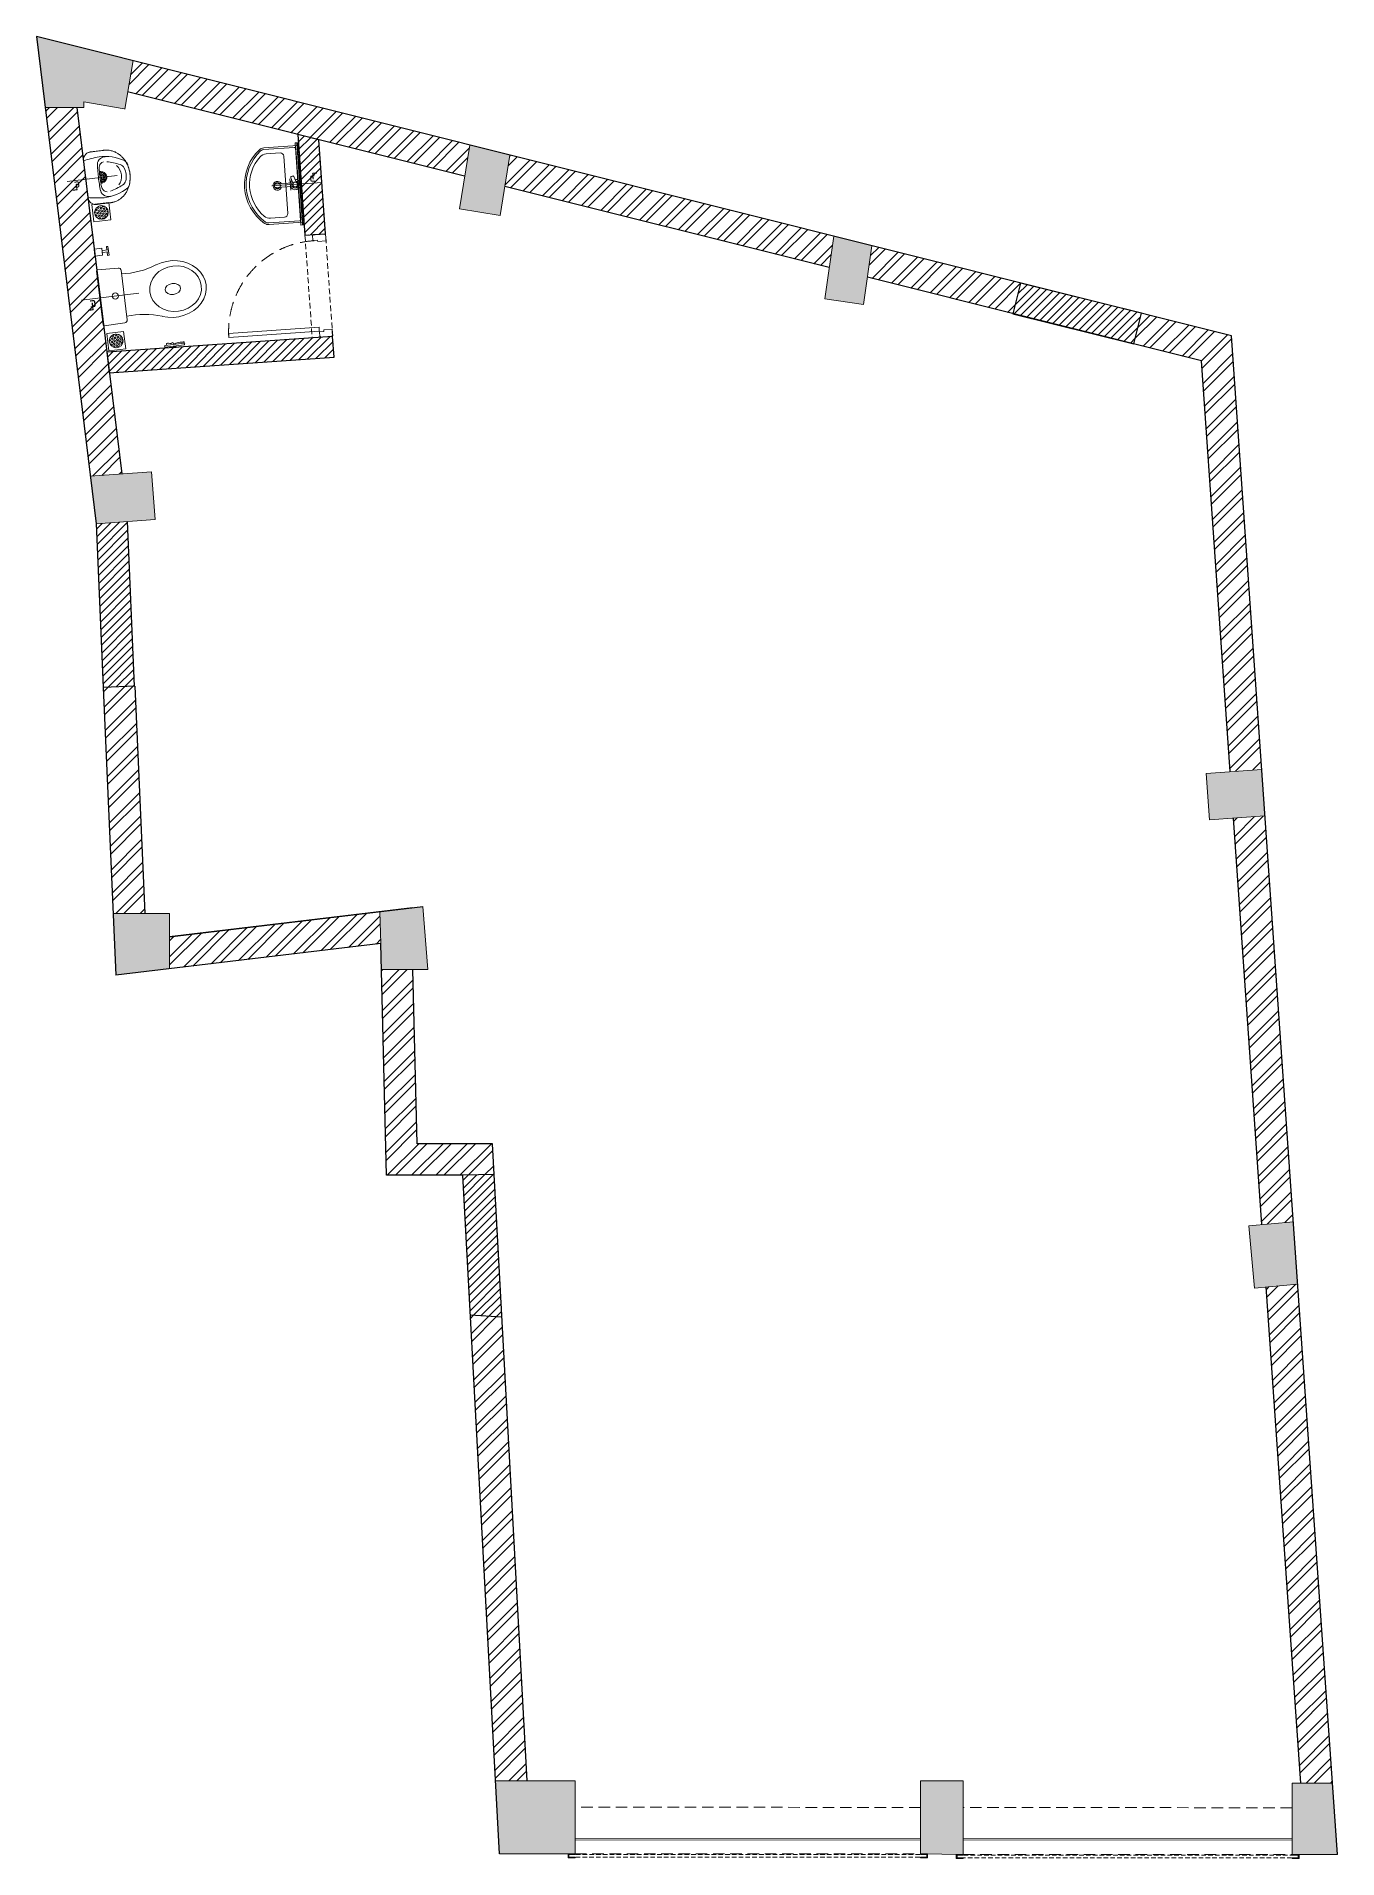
# Model space of a CAD drawing. Header units: feet. Extents: x -5987 to 3497, y -8234 to 5042.
import ezdxf

# ---------------------------------------------------------------- set-up
doc = ezdxf.new("R2010")
doc.units = ezdxf.units.FT
doc.header["$LTSCALE"] = 33
doc.header["$MEASUREMENT"] = 0
for name, pattern in [('a_p6_plan_L18$0$HIDDEN', [0.375, 0.25, -0.125]), ('CENTER', [2, 1.25, -0.25, 0.25, -0.25]), ('DOT2', [0.125, 0, -0.125]), ('HIDDEN', [9.525, 6.35, -3.175]), ('HIDDEN2', [4.7625, 3.175, -1.5875]), ('HIDDENX2', [0.75, 0.5, -0.25])]:
    doc.linetypes.add(name, pattern=pattern)
for name, color, linetype, lineweight in [('A-COL', 243, 'Continuous', 9), ('A-Glazing', 4, 'Continuous', 20), ('A-shutter', 8, 'Continuous', 18), ('beam', 90, 'Continuous', 9), ('centerline-toilets', 2, 'CENTER', 13), ('column hatch', 5, 'Continuous', 0), ('Door', 2, 'Continuous', 13), ('ele', 252, 'Continuous', 13), ('Fhitting', 152, 'Continuous', 30), ('LENS-DOOR', 34, 'Continuous', 20), ('LENS_CURTAIN', 5, 'a_p6_plan_L18$0$HIDDEN', 9), ('LN-HATCH', 251, 'Continuous', 0), ('Mirror', 150, 'Continuous', 20), ('Panelling', 65, 'Continuous', 18), ('PARTITION', 22, 'Continuous', 30), ('rolling shutter', 1, 'Continuous', 5), ('Toilet', 5, 'Continuous', 9)]:
    doc.layers.add(name, color=color, linetype=linetype, lineweight=lineweight)
doc.layers.add('A-WALL', color=1, linetype='Continuous')
doc.styles.get("Standard").update_dxf_attribs({"font": 'GILC____.TTF'})
pattern_1 = [(225, (-8476145.5, 5278101), (29.43331977, -29.43331977), [])]

# ---------------------------------------------------------------- blocks, each defined once
blk = doc.blocks.new('*U9')
at = {"layer": 'A-shutter', "color": 5, "ltscale": 10}
for points in [[(41038450, -1561539), (41038450, -1561544), (41038405, -1561544), (41038405, -1561564), (41038450, -1561564), (41038450, -1561569), (41038400, -1561569), (41038400, -1561539)], [(41040968, -1561539), (41040968, -1561544), (41041013, -1561544), (41041013, -1561564), (41040968, -1561564), (41040968, -1561569), (41041018, -1561569), (41041018, -1561539)]]:
    blk.add_lwpolyline(points, close=True, dxfattribs=at)
at = {"layer": 'A-shutter', "color": 5, "linetype": 'HIDDENX2', "ltscale": 2}
blk.add_lwpolyline([(41038405, -1561544), (41038405, -1561564), (41041013, -1561564), (41041013, -1561544)], close=True, dxfattribs=at)
blk = doc.blocks.new('*U10')
at = {"layer": 'A-shutter', "color": 5, "ltscale": 10}
for points in [[(41038570, -1561539), (41038570, -1561544), (41038525, -1561544), (41038525, -1561564), (41038570, -1561564), (41038570, -1561569), (41038520, -1561569), (41038520, -1561539)], [(41040968, -1561539), (41040968, -1561544), (41041013, -1561544), (41041013, -1561564), (41040968, -1561564), (41040968, -1561569), (41041018, -1561569), (41041018, -1561539)]]:
    blk.add_lwpolyline(points, close=True, dxfattribs=at)
at = {"layer": 'A-shutter', "color": 5, "linetype": 'HIDDENX2', "ltscale": 2}
blk.add_lwpolyline([(41038525, -1561544), (41038525, -1561564), (41041013, -1561564), (41041013, -1561544)], close=True, dxfattribs=at)
blk = doc.blocks.new('Wash Basin')
at = {"layer": 'PARTITION', "lineweight": 9}
h = blk.add_hatch(dxfattribs=at)
h.set_pattern_fill('ANSI38', color=256, scale=70, angle=990, style=0, double=1)
h.set_pattern_definition([(315, (-64.7135, -33.325), (6.18718, 6.18718), []), (45, (-64.7135, -33.325), (6.18718, 18.56155), [21.875, -13.125])])
h.paths.add_polyline_path([(300, -22), (-300, -22), (-300, -34), (300, -34)])
at = {"layer": 'centerline-toilets', "linetype": 'HIDDEN', "ltscale": 10}
blk.add_line((0, -238), (0, 130), dxfattribs=at)
at = {"layer": 'Mirror', "ltscale": 0.5}
blk.add_lwpolyline([(-300, -34), (-300, -46), (300, -46), (300, -34)], close=True, dxfattribs=at)
at = {"layer": 'Panelling', "lineweight": 9}
blk.add_lwpolyline([(-300, -22), (-300, -34), (300, -34), (300, -22)], close=True, dxfattribs=at)
at = {"layer": 'Toilet', "ltscale": 100}
for p, q in [((-280, -32), (-280, -278)), ((-270, -22), (270, -22)), ((-268, -55), (-268, -278)), ((-258, -45), (258, -45)), ((-15, -89), (-15, -208)), ((11, -208), (11, -89)), ((268, -55), (268, -278)), ((280, -32), (280, -278))]:
    blk.add_line(p, q, dxfattribs=at)
blk.add_lwpolyline([(41, -103), (-41, -103)], dxfattribs=at)
blk.add_lwpolyline([(23, -62), (58, -74, -0.414214), (61, -81), (58, -93, -0.414214), (50, -96), (16, -85)], format="xyb", dxfattribs=at)
blk.add_lwpolyline([(-235, -264, 0.191896), (-217, -309, 0.420236), (217, -309, 0.191896), (235, -264), (235, -161, 0.414214), (210, -136), (-210, -136, 0.414214), (-235, -161)], format="xyb", close=True, dxfattribs=at)
for centre, radius in [((-2, -67), 17.5), ((-2, -197), 22.5)]:
    blk.add_circle(centre, radius, dxfattribs=at)
for centre, radius, start, end in [((-270, -32), 10, 90, 180), ((-258, -55), 10, 90, 180), ((258, -55), 10, 0, 90), ((270, -32), 10, 0, 90), ((-2, -197), 32.1, 113.0898, 66.246), ((-2, -197), 20.5, 128.0403, 237.2899), ((-2, -197), 20.5, 304.4733, 50.7332), ((-230, -278), 50, 180, 218.4461), ((0, -89), 348, 219.2826, 320.7174), ((-230, -278), 38, 180, 218.4461), ((0, -89), 336, 219.313, 320.687), ((230, -278), 38, 321.5539, 0), ((230, -278), 50, 321.5539, 0)]:
    blk.add_arc(centre, radius, start, end, dxfattribs=at)
for centre, major_axis, start_param, end_param in [((-2, -67), (0, 38.3), 4.720493, 9.081982), ((-2, -67), (-0.2, -25.6), 1.769108, 7.074098), ((-2, -67), (0, 38.3), 3.484555, 4.083576), ((-2, -208), (-9.04, 9.04), 0.785398, 3.926991)]:
    blk.add_ellipse(centre, major_axis=major_axis, ratio=1, start_param=start_param, end_param=end_param, dxfattribs=at)
at = {"layer": 'centerline-toilets', "linetype": 'DOT2', "insert": (33, 62), "char_height": 75, "width": 495.83, "attachment_point": 5, "rotation": 90}
blk.add_mtext('{\\fISOCPEUR|b0|i0|c0|p34;℄}', dxfattribs=at)
blk = doc.blocks.new('*U8')
at = {"layer": 'LENS-DOOR'}
for p, q in [((548122, 1779235), (548122, 1778574)), ((548122, 1779235), (548153, 1779235)), ((548153, 1778574), (548153, 1779235)), ((547447, 1778569), (547452, 1778569)), ((547447, 1778484), (547447, 1778569)), ((547452, 1778574), (547489, 1778574)), ((547452, 1778569), (547452, 1778574)), ((547489, 1778540), (547489, 1778574)), ((547489, 1778540), (547499, 1778540)), ((547499, 1778479), (547499, 1778540)), ((548122, 1778574), (548153, 1778574)), ((548145, 1778479), (548145, 1778540)), ((548156, 1778540), (548145, 1778540)), ((548192, 1778574), (548156, 1778574)), ((548156, 1778540), (548156, 1778574)), ((548192, 1778569), (548192, 1778574)), ((548197, 1778569), (548192, 1778569)), ((548197, 1778484), (548197, 1778569)), ((547447, 1778484), (547452, 1778484)), ((547452, 1778479), (547452, 1778484)), ((547452, 1778479), (547499, 1778479)), ((548192, 1778479), (548145, 1778479)), ((548192, 1778479), (548192, 1778484)), ((548197, 1778484), (548192, 1778484))]:
    blk.add_line(p, q, dxfattribs=at)
at = {"layer": 'LENS-DOOR', "color": 7, "linetype": 'HIDDEN2'}
blk.add_ellipse((548153, 1778574), major_axis=(-661, 0), ratio=1, start_param=-1.570791, end_param=0.051209, dxfattribs=at)
blk = doc.blocks.new('DLF-RSP-AR-CD-DWG-4DT-3113$0$X-TYPICAL TOILET UPPER FLOORS - 02$0$urinals')
at = {"layer": 'Toilet'}
for p, q in [((0, -16), (0, 8)), ((-46, -115), (46, -115)), ((0, -105), (0, -161))]:
    blk.add_line(p, q, dxfattribs=at)
blk.add_lwpolyline([(135, 0), (-135, 0, 0.036949), (-150, -116, 0.138094), (-100, -297, 0.221721), (-52, -318, 0.062656), (0, -325, 0.062656), (52, -318, 0.221721), (100, -297, 0.138094), (150, -116, 0.036949)], format="xyb", close=True, dxfattribs=at)
for centre, radius, start, end in [((-91, -153), 53.8, 148.4868, 188.6401), ((-94, -145), 47.1, 93.3708, 154.4824), ((-71, -150), 40.2, 106.7016, 169.725), ((3, -1238), 1145, 90.1625, 95.0265), ((-51, -225), 119, 89.5454, 105.8857), ((0, -996), 891, 89.9918, 93.182), ((0, -115), 40, 167.428, 12.572), ((0, -115), 33, 164.1814, 15.8186), ((0, -115), 32, 163.6049, 16.3951), ((0, -115), 22.6, 155.6653, 24.3347), ((0, -115), 14.7, 139.9109, 40.0891), ((-3, -1238), 1145, 84.9735, 89.8375), ((0, -996), 891, 86.818, 90.0082), ((51, -225), 119, 74.1143, 90.4546), ((71, -150), 40.2, 10.275, 73.2984), ((94, -145), 47.1, 25.5176, 86.6292), ((91, -153), 53.8, 351.3599, 31.5132), ((414, -38), 538, 193.994, 204.5632), ((-30, -241), 50, 204.5632, 250.4606), ((-2, -165), 97.6, 225, 270.9552), ((2, -165), 97.6, 269.0448, 315), ((30, -241), 50, 289.5394, 335.4368), ((-414, -38), 538, 335.4368, 346.006), ((-2, -161), 135, 250.4606, 270.6492), ((2, -161), 135, 269.3508, 289.5394)]:
    blk.add_arc(centre, radius, start, end, dxfattribs=at)
blk.add_open_spline([(135, 0), (105, 0), (76, 0), (-13, 0), (-73, 0), (-133, 0), (-133, 0), (-134, 0), (-134, 0), (-135, 0), (-135, 0), (-135, 0), (-135, 0), (-135, 0), (-135, 0), (-135, 0), (-135, 0), (-135, 0), (-135, 0), (-135, 0), (-135, 0), (-135, 0), (-135, 0), (-136, 0), (-136, 0), (-136, 0), (-137, 0), (-138, 0), (-138, 0), (-141, 0), (-142, 0), (-146, -1), (-149, -2), (-155, -3), (-158, -5), (-163, -7), (-166, -9), (-171, -13), (-173, -15), (-178, -19), (-180, -22), (-184, -27), (-185, -29), (-188, -35), (-189, -38), (-191, -43), (-191, -46), (-192, -50), (-192, -51), (-192, -52), (-192, -54), (-193, -56), (-193, -56), (-193, -57), (-193, -57), (-193, -57), (-193, -57), (-193, -57), (-193, -57), (-193, -57), (-193, -57), (-193, -58), (-193, -58), (-193, -58), (-193, -58), (-193, -58), (-193, -58), (-193, -58), (-193, -59), (-193, -59), (-193, -60), (-193, -61), (-193, -62), (-193, -65), (-193, -66), (-193, -72), (-193, -75), (-193, -86), (-193, -93), (-193, -114), (-193, -128), (-193, -146), (-193, -145), (-193, -149), (-193, -150), (-193, -154), (-193, -156), (-193, -159), (-193, -159), (-193, -159), (-193, -159), (-193, -160), (-193, -160), (-193, -160), (-193, -160), (-193, -160), (-193, -160), (-193, -160), (-193, -160), (-193, -160), (-193, -160), (-193, -160), (-193, -161), (-193, -161), (-193, -161), (-193, -162), (-193, -162), (-192, -164), (-192, -165), (-192, -168), (-192, -170), (-192, -176), (-191, -180), (-189, -191), (-188, -198), (-183, -212), (-180, -219), (-173, -233), (-169, -240), (-159, -253), (-154, -259), (-142, -271), (-136, -277), (-123, -287), (-115, -292), (-101, -301), (-93, -305), (-77, -311), (-69, -314), (-53, -319), (-44, -321), (-28, -323), (-20, -324), (-9, -325), (-7, -325), (-3, -325), (-1, -325), (2, -325), (4, -325), (8, -325), (11, -325), (21, -324), (27, -323), (42, -321), (50, -319), (67, -315), (75, -312), (92, -305), (100, -301), (115, -292), (123, -288), (136, -277), (143, -271), (155, -259), (160, -252), (170, -238), (174, -231), (181, -217), (184, -210), (188, -195), (190, -188), (191, -179), (191, -178), (192, -174), (192, -171), (192, -168), (192, -167), (192, -164), (192, -162), (192, -160), (192, -160), (192, -160), (192, -160), (192, -160), (192, -159), (192, -159), (192, -159), (192, -158), (192, -157), (192, -156), (192, -155), (192, -152), (192, -150), (192, -143), (192, -144), (192, -132), (192, -124), (192, -99), (192, -82), (192, -65), (192, -64), (192, -62), (192, -60), (192, -58), (192, -58), (192, -57), (192, -57), (192, -57), (192, -57), (192, -57), (192, -57), (192, -57), (192, -57), (192, -57), (192, -57), (192, -56), (192, -56), (192, -55), (192, -55), (192, -53), (192, -52), (192, -48), (191, -46), (190, -40), (189, -37), (186, -31), (184, -28), (180, -22), (178, -19), (173, -14), (170, -12), (164, -8), (161, -6), (155, -3), (151, -2), (145, -1), (142, 0), (137, 0), (136, 0), (135, 0)], degree=3, knots=[0, 0, 0, 0, 0.329607, 0.329607, 0.988822, 0.988822, 0.996691, 0.996691, 0.998638, 0.998638, 0.99992, 0.99992, 1.000227, 1.000227, 1.000534, 1.000534, 1.001148, 1.001148, 1.002375, 1.002375, 1.00483, 1.00483, 1.009739, 1.009739, 1.019558, 1.019558, 1.039196, 1.039196, 1.078472, 1.078472, 1.157024, 1.157024, 1.314128, 1.314128, 1.471232, 1.471232, 1.628335, 1.628335, 1.785439, 1.785439, 1.942543, 1.942543, 2.099647, 2.099647, 2.256751, 2.256751, 2.413855, 2.413855, 2.450944, 2.450944, 2.525122, 2.525122, 2.556641, 2.556641, 2.563699, 2.563699, 2.567479, 2.567479, 2.57001, 2.57001, 2.570783, 2.570783, 2.572328, 2.572328, 2.573873, 2.573873, 2.576964, 2.576964, 2.583145, 2.583145, 2.595507, 2.595507, 2.620232, 2.620232, 2.669681, 2.669681, 2.76858, 2.76858, 2.966376, 2.966376, 3.36197, 3.36197, 3.45996, 3.45996, 3.491387, 3.491387, 3.554241, 3.554241, 3.562213, 3.562213, 3.566829, 3.566829, 3.570018, 3.570018, 3.570684, 3.570684, 3.571294, 3.571294, 3.571904, 3.571904, 3.573124, 3.573124, 3.575564, 3.575564, 3.580444, 3.580444, 3.590203, 3.590203, 3.609723, 3.609723, 3.648762, 3.648762, 3.72684, 3.72684, 3.861362, 3.861362, 3.995884, 3.995884, 4.130406, 4.130406, 4.264928, 4.264928, 4.39945, 4.39945, 4.533972, 4.533972, 4.668494, 4.668494, 4.803016, 4.803016, 4.937539, 4.937539, 5.072061, 5.072061, 5.118026, 5.118026, 5.144558, 5.144558, 5.17109, 5.17109, 5.224154, 5.224154, 5.330281, 5.330281, 5.468863, 5.468863, 5.607445, 5.607445, 5.746027, 5.746027, 5.884609, 5.884609, 6.023191, 6.023191, 6.161773, 6.161773, 6.300355, 6.300355, 6.438937, 6.438937, 6.577519, 6.577519, 6.602876, 6.602876, 6.653589, 6.653589, 6.673028, 6.673028, 6.711906, 6.711906, 6.713712, 6.713712, 6.715518, 6.715518, 6.719129, 6.719129, 6.726351, 6.726351, 6.740796, 6.740796, 6.769686, 6.769686, 6.827466, 6.827466, 6.943027, 6.943027, 7.174147, 7.174147, 7.636387, 7.636387, 7.659394, 7.659394, 7.705407, 7.705407, 7.71212, 7.71212, 7.713128, 7.713128, 7.714137, 7.714137, 7.716153, 7.716153, 7.720185, 7.720185, 7.728249, 7.728249, 7.744378, 7.744378, 7.776636, 7.776636, 7.841152, 7.841152, 7.970184, 7.970184, 8.14844, 8.14844, 8.326696, 8.326696, 8.504953, 8.504953, 8.683209, 8.683209, 8.861465, 8.861465, 9.039722, 9.039722, 9.217978, 9.217978, 9.283185, 9.283185, 9.283185, 9.283185], dxfattribs=at)
blk = doc.blocks.new('jALI')
at = {"layer": 'Toilet', "ltscale": 5}
h = blk.add_hatch(dxfattribs=at)
h.set_pattern_fill('HEX', color=256, scale=50, angle=135, double=1)
h.set_pattern_definition([(135, (-344825.863, 460708.187), (-7.65465545, -7.65465545), [6.25, -12.5]), (255, (-344825.863, 460708.187), (10.4564538, -2.80179835), [6.25, -12.5]), (195, (-344830.282, 460712.606), (2.80179835, -10.4564538), [6.25, -12.5])])
edge = h.paths.add_edge_path()
edge.add_arc((-393188, 163648), 50, -90, 270)
blk.add_lwpolyline([(-393250, 163582), (-393126, 163582), (-393126, 163709), (-393250, 163709)], close=True, dxfattribs=at)
blk.add_circle((-393188, 163648), 50, dxfattribs=at)
blk = doc.blocks.new('Urinal')
at = {"layer": 'centerline-toilets', "linetype": 'HIDDEN', "ltscale": 10}
blk.add_line((0, 231), (0, -137), dxfattribs=at)
at = {"layer": 'Fhitting', "lineweight": 0, "ltscale": 0.5, "rotation": 180}
blk.add_blockref('DLF-RSP-AR-CD-DWG-4DT-3113$0$X-TYPICAL TOILET UPPER FLOORS - 02$0$urinals', (0, 0), dxfattribs=at)
at = {"layer": 'Fhitting', "lineweight": 0, "ltscale": 0.5, "xscale": -1, "rotation": 90}
blk.add_blockref('jALI', (163394, -393104), dxfattribs=at)
at = {"layer": 'centerline-toilets', "linetype": 'DOT2', "insert": (-31, -69), "char_height": 75, "width": 495.83, "attachment_point": 5, "rotation": 270}
blk.add_mtext('{\\fISOCPEUR|b0|i0|c0|p34;℄}', dxfattribs=at)
blk = doc.blocks.new('WC')
at = {"layer": 'centerline-toilets', "linetype": 'HIDDEN', "ltscale": 10}
blk.add_line((0, 286), (0, -135), dxfattribs=at)
at = {"layer": 'Toilet'}
for p, q in [((-413, 567), (-413, 429)), ((-401, 567), (-401, 429)), ((-419, 507), (-425, 507)), ((-425, 507), (-425, 489)), ((-419, 489), (-425, 489)), ((-419, 507), (-419, 489)), ((-419, 504), (-413, 504)), ((-419, 492), (-413, 492)), ((-206, 6), (-202, 157)), ((181, 177), (-183, 177)), ((206, 6), (200, 157)), ((-200, 0), (200, 0))]:
    blk.add_line(p, q, dxfattribs=at)
at = {"layer": 'Toilet', "ltscale": 100}
for p, q in [((366, 103), (300, 103)), ((300, 92), (300, 103)), ((326, 92), (300, 92)), ((307, 0), (307, 57)), ((359, 57), (307, 57)), ((326, 103), (326, 57)), ((340, 103), (340, 57)), ((366, 92), (340, 92)), ((359, 57), (359, 0)), ((366, 92), (366, 103)), ((359, 0), (307, 0))]:
    blk.add_line(p, q, dxfattribs=at)
at = {"layer": 'Toilet'}
blk.add_circle((0, 112), 22.9, dxfattribs=at)
for centre, radius, start, end in [((-407, 567), 6, 0, 180), ((-407, 429), 6, 180, 0), ((-776, 231), 622, 354.997, 19.0619), ((776, 226), 623, 160.5196, 184.5617), ((-182, 158), 19.3, 90.3509, 180.8981), ((180, 158), 19.3, 359.1019, 89.6491), ((-200, 6), 5.72, 177.9546, 270), ((200, 6), 5.72, 270, 2.0454)]:
    blk.add_arc(centre, radius, start, end, dxfattribs=at)
at = {"layer": 'Toilet', "extrusion": (0, 0, -1)}
for centre, major_axis, ratio, start_param, end_param in [((0, 534), (0, -245), 0.842028, 7.436326, 11.41323), ((0, 535), (0, -57.2), 0.7, 1.570796326794896, 7.853981633974482)]:
    blk.add_ellipse(centre, major_axis=major_axis, ratio=ratio, start_param=start_param, end_param=end_param, dxfattribs=at)
blk.add_ellipse((0, 555), major_axis=(0, -189), ratio=0.878788, dxfattribs=at)
at = {"layer": 'Toilet'}
blk.add_open_spline([(-401, 441), (-397, 441), (-384, 439), (-389, 459), (-396, 480), (-386, 478), (-386, 491), (-403, 487), (-385, 532), (-396, 547), (-391, 570), (-397, 569), (-401, 568)], degree=3, knots=[0, 0, 0, 0, 9.744972, 33.823887, 47.583551, 49.497915, 60.560502, 63.822284, 93.508019, 135.756925, 141.904352, 150.301906, 150.301906, 150.301906, 150.301906], dxfattribs=at)
at = {"layer": 'Fhitting', "lineweight": 0, "ltscale": 0.5, "rotation": 270}
blk.add_blockref('jALI', (-163973, -393109), dxfattribs=at)
at = {"layer": 'centerline-toilets', "linetype": 'DOT2', "insert": (-36, -57), "char_height": 85.83, "width": 567.4, "attachment_point": 5, "rotation": 270}
blk.add_mtext('{\\fISOCPEUR|b0|i0|c0|p34;℄}', dxfattribs=at)

msp = doc.modelspace()

# ---------------------------------------------------------------- hatches: boundary and pattern name
at = {"layer": 'column hatch'}
h = msp.add_hatch(color=8, dxfattribs=at)
h.dxf.hatch_style = 1
h.paths.add_polyline_path([(-2061, -7669), (-2641, -7669), (-2613, -8199), (-2061, -8199)])
h.paths.add_polyline_path([(767, -7669), (457, -7669), (457, -8199), (767, -8204)])
h.paths.add_polyline_path([(3461, -7684), (3165, -7684), (3165, -8204), (3497, -8204)])
h.paths.add_polyline_path([(3175, -3595), (2851, -3624), (2892, -4077), (3206, -4049)])
h.paths.add_polyline_path([(2944, -298), (2540, -327), (2564, -666), (2968, -637)])
h.paths.add_polyline_path([(103, 3517), (-175, 3587), (-240, 3130), (42, 3090)])
h.paths.add_polyline_path([(-2536, 4178), (-2828, 4251), (-2904, 3786), (-2608, 3738)])
h.paths.add_polyline_path([(-5283, 4866), (-5987, 5042), (-5924, 4525), (-5642, 4525), (-5642, 4565), (-5344, 4513)])
h.paths.add_polyline_path([(-5148, 1871), (-5595, 1838), (-5552, 1490), (-5122, 1522)])
h.paths.add_polyline_path([(-5017, -1349), (-5427, -1349), (-5408, -1797), (-5017, -1751)])
h.paths.add_polyline_path([(-3170, -1298), (-3484, -1336), (-3478, -1567), (-3474, -1757), (-3134, -1757)])
at = {"layer": 'LN-HATCH'}
h = msp.add_hatch(dxfattribs=at)
h.set_pattern_fill('ANSI32', color=256, scale=333, angle=180)
h.set_pattern_definition([(225, (-8476145.5, 5278101), (88.2999593, -88.2999593), []), (225, (-8476204.37, 5278101), (88.2999593, -88.2999593), [])])
h.paths.add_polyline_path([(3206, -4049), (2977, -4069), (3230, -7684), (3461, -7684)])
h.paths.add_polyline_path([(2968, -637), (2738, -654), (2945, -3615), (3175, -3595)])
h.paths.add_polyline_path([(2723, 2861), (2067, 3025), (2012, 2802), (2505, 2678), (2714, -314), (2944, -298)])
h.paths.add_polyline_path([(103, 3517), (70, 3288), (1131, 3022), (1187, 3245)])
h.paths.add_polyline_path([(-2536, 4178), (-2574, 3950), (-208, 3358), (-175, 3587)])
h.paths.add_polyline_path([(-5283, 4866), (-5323, 4639), (-2866, 4023), (-2828, 4251)])
h.paths.add_polyline_path([(-5692, 4525), (-5924, 4525), (-5595, 1838), (-5365, 1855)])
h.paths.add_polyline_path([(-5270, 309), (-5500, 298), (-5427, -1349), (-5197, -1349)])
h.paths.add_polyline_path([(-3478, -1567), (-3484, -1336), (-5017, -1519), (-5017, -1751)])
h.paths.add_polyline_path([(-3244, -1757), (-3474, -1757), (-3436, -3256), (-2880, -3256), (-2650, -3251), (-2662, -3026), (-3212, -3026)])
h.paths.add_polyline_path([(-2594, -4289), (-2825, -4276), (-2641, -7669), (-2411, -7669)])
h = msp.add_hatch(dxfattribs=at)
h.set_pattern_fill('ANSI31', color=256, scale=333, angle=180.0027)
h.set_pattern_definition([(225.0027227, (-8824636.134, 4673751.014), (29.43471842, -29.43192105), [])])
h.paths.add_polyline_path([(-3928, 4289), (-4081, 4328), (-4030, 3594), (-3880, 3604)])
h.paths.add_polyline_path([(-3828, 2856), (-5474, 2741), (-5456, 2592), (-3817, 2706)])
h = msp.add_hatch(dxfattribs=at)
h.set_pattern_fill('ANSI31', color=256, scale=333, angle=180)
h.set_pattern_definition(pattern_1)
h.paths.add_polyline_path([(1187, 3245), (1131, 3022), (2012, 2802), (2067, 3025)])
h = msp.add_hatch(dxfattribs=at)
h.set_pattern_fill('ANSI31', color=256, scale=333, angle=180)
h.set_pattern_definition(pattern_1)
h.paths.add_polyline_path([(-5326, 1507), (-5552, 1490), (-5500, 298), (-5274, 308)])
h.paths.add_polyline_path([(-2650, -3251), (-2880, -3256), (-2825, -4276), (-2594, -4289)])

# ---------------------------------------------------------------- linework, layer by layer
at = {"layer": 'A-COL'}
for p, q in [((-5344, 4513, -82), (-5283, 4866, -82)), ((-5924, 4525, -82), (-5642, 4525, -82)), ((-5642, 4565, -82), (-5347, 4514, -82)), ((-5642, 4525, -82), (-5642, 4565, -82)), ((-2828, 4251, -82), (-2904, 3786, -82)), ((-2608, 3738, -82), (-2536, 4178, -82)), ((-2904, 3786, -82), (-2608, 3738, -82)), ((-175, 3587, -82), (-240, 3130, -82)), ((42, 3090, -82), (103, 3517, -82)), ((-240, 3130, -82), (42, 3090, -82)), ((-5148, 1871, -82), (-5595, 1838, -82)), ((-5122, 1522, -82), (-5148, 1871, -82)), ((-5552, 1490, -82), (-5122, 1522, -82)), ((2944, -298, -82), (2540, -327, -82)), ((2540, -327, -82), (2564, -666, -82)), ((2564, -666, -82), (2968, -637, -82)), ((-3134, -1757, -82), (-3170, -1298, -82)), ((-5427, -1349, -82), (-5017, -1349, -82)), ((-5017, -1349, -82), (-5017, -1751, -82)), ((-3478, -1567, -82), (-3484, -1336, -82)), ((-3474, -1757, -82), (-3134, -1757, -82)), ((3175, -3595, -82), (2851, -3624, -82)), ((2851, -3624, -82), (2892, -4077, -82)), ((2892, -4077, -82), (3206, -4049, -82)), ((-2061, -7669, -82), (-2641, -7669, -82)), ((-2061, -8199, -82), (-2061, -7669, -82)), ((767, -7669, -82), (457, -7669, -82)), ((457, -7669, -82), (457, -8199, -82)), ((767, -8204, -82), (767, -7669, -82)), ((3461, -7684, -82), (3165, -7684, -82)), ((3165, -7684, -82), (3165, -8204, -82)), ((-2061, -8199, -82), (-2613, -8199, -82)), ((767, -8204, -82), (457, -8199, -82)), ((3497, -8204, -82), (3165, -8204, -82))]:
    msp.add_line(p, q, dxfattribs=at)
at = {"layer": 'A-Glazing'}
for points in [[(-2061, -8088), (457, -8086), (457, -8098), (-2061, -8100)], [(3165, -8088), (767, -8086), (767, -8098), (3165, -8100)]]:
    msp.add_lwpolyline(points, close=True, dxfattribs=at)
at = {"layer": 'A-WALL'}
for p, q in [((2723, 2861, -82), (-5987, 5042, -82)), ((-5987, 5042, -82), (-5552, 1490, -82)), ((-5692, 4525, -82), (-5365, 1855, -82)), ((-2866, 4023, -82), (-5323, 4639, -82)), ((-208, 3358, -82), (-2574, 3950, -82)), ((2505, 2678, -82), (70, 3288, -82)), ((3497, -8204, -82), (2723, 2861, -82)), ((2714, -314, -82), (2505, 2678, -82)), ((-5552, 1494, -82), (-5500, 298, -82)), ((-5326, 1507, -82), (-5274, 308, -82)), ((-5270, 309, -82), (-5500, 298, -82)), ((-5500, 298, -82), (-5408, -1797, -82)), ((-5270, 309, -82), (-5197, -1349, -82)), ((2945, -3615, -82), (2738, -654, -82)), ((-5017, -1519, -82), (-3170, -1298, -82)), ((-3212, -3026, -82), (-3244, -1757, -82)), ((-2662, -3026, -82), (-3212, -3026, -82)), ((-2411, -7669, -82), (-2662, -3026, -82)), ((-2650, -3251, -82), (-2880, -3256, -82)), ((-2613, -8199, -82), (-2880, -3256, -82)), ((3230, -7684, -82), (2977, -4069, -82)), ((-2594, -4289, -82), (-2825, -4276, -82))]:
    msp.add_line(p, q, dxfattribs=at)
at = {"layer": 'A-WALL', "elevation": -82}
for points in [[(-3928, 4289), (-4081, 4328), (-4030, 3594), (-3880, 3604)], [(2067, 3025), (1187, 3245), (1131, 3022), (2012, 2802)], [(-3828, 2856), (-5474, 2741), (-5456, 2592), (-3817, 2706)]]:
    msp.add_lwpolyline(points, close=True, dxfattribs=at)
for points in [[(-3246, -1307), (-5017, -1519)], [(-2880, -3256), (-3436, -3256), (-3478, -1567), (-5408, -1797)]]:
    msp.add_lwpolyline(points, dxfattribs=at)
at = {"layer": 'beam', "linetype": 'HIDDEN', "ltscale": 0.4}
for points in [[(457, -7862), (-2061, -7859), (-2061, -8199), (457, -8199)], [(3165, -7864), (767, -7862), (767, -8204), (3165, -8204)]]:
    msp.add_lwpolyline(points, close=True, dxfattribs=at)
at = {"layer": 'LENS_CURTAIN', "ltscale": 5, "elevation": -82}
msp.add_lwpolyline([(-3880, 3604), (-4030, 3594), (-3977, 2846), (-3828, 2856)], close=True, dxfattribs=at)

# ---------------------------------------------------------------- block references
at = {"layer": 'Door', "xscale": -1, "rotation": 94.00272272246421}
msp.add_blockref('*U8', (1732047, 673861, -82), dxfattribs=at)
at = {"layer": 'ele', "color": 0, "lineweight": -2}
for name, p, xscale, rotation in [('Wash Basin', (-4034, 3970, -82), -1, 274.0027227224642), ('Urinal', (-5628, 4002, -82), -0.9999999999999998, 276.9819874002553), ('WC', (-5524, 3137, -82), -0.9999999999999998, 276.9819874002553)]:
    msp.add_blockref(name, p, dxfattribs=dict(at, xscale=xscale, rotation=rotation))
at = {"layer": 'rolling shutter'}
msp.add_blockref('*U9', (-41040511, 1553340), dxfattribs=at)
at = {"layer": 'rolling shutter', "xscale": -1}
msp.add_blockref('*U10', (41041736, 1553335, -82), dxfattribs=at)

doc.saveas('drawing.dxf')
